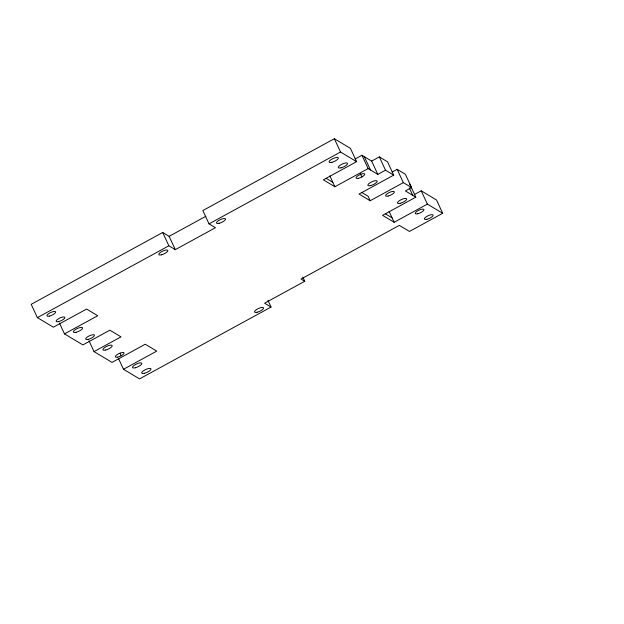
<?xml version="1.0" encoding="UTF-8"?>
<svg xmlns="http://www.w3.org/2000/svg" width="624" height="624" viewBox="0 0 624 624"><rect width="100%" height="100%" fill="white"/><g stroke="black" fill="none" stroke-linecap="round" stroke-linejoin="round"><path stroke-width="0.94" d="M118.474 358.457L123.497 369.268L139.542 378.893L271.042 307.063L264.607 303.202L304.762 281.268L301.057 279.045L399.305 225.381L409.445 231.457L442.689 213.299L427.385 204.118L394.142 222.277L382.574 215.342L415.818 197.184L405.382 190.928L411.544 187.559L403.33 182.637L370.204 200.733L359.065 194.056L393.721 175.126L385.507 170.204L377.824 174.4L368.137 168.589L334.893 186.748L323.357 179.829L356.6 161.671L350.423 148.364L334.347 138.723L202.847 210.553L209.024 223.86L215.452 227.713L175.305 249.647L169.127 236.34L162.7 232.487L31.2 304.317L37.378 317.624L53.36 327.21L86.611 309.052L97.734 315.721L64.49 333.879L59.467 323.068M169.127 236.34L205.865 216.278M37.378 317.624L168.87 245.794L175.305 249.647M209.024 223.86L340.525 152.03L356.6 161.671M355.142 159.011L361.967 155.282L371.654 161.093L377.824 174.4M371.654 161.093L379.337 156.897L387.543 161.819L393.721 175.126M392.059 172.115L397.16 169.33L405.366 174.26L411.544 187.559M89.014 340.79L94.029 351.593L121.001 336.866L109.863 330.182L82.891 344.916L64.49 333.879M414.391 194.54L421.208 190.811L436.511 199.992L442.689 213.299M123.497 369.268L156.741 351.109L145.275 344.23L112.031 362.396L94.029 351.593M361.78 192.488L368.144 196.31L370.204 200.733M326.243 178.363L332.834 182.317M385.476 213.884L392.083 217.854M421.208 190.811L427.385 204.118M409.64 183.877L415.818 197.184M409.258 187.847L412.737 195.335M397.16 169.33L403.33 182.637M379.337 156.897L385.507 170.204M364.299 156.686L370.477 169.993M389.087 211.396L394.142 222.277M361.967 155.282L368.137 168.589M360.36 173.628L361.904 176.951M334.347 138.723L340.525 152.03M329.839 175.867L334.893 186.748M302.835 277.111L304.762 281.268M267.953 300.409L271.042 307.063M162.7 232.487L168.87 245.794M120.019 353.278L121.181 355.774M257.127 312.242A4.961 1.537 -24.9 0 0 263.57 307.921A4.961 1.537 -24.9 0 0 256.425 309.629A4.961 1.537 -24.9 0 0 257.127 312.242M219.11 223.298A4.961 1.537 -24.9 0 0 225.545 218.977A4.961 1.537 -24.9 0 0 218.408 220.685A4.961 1.537 -24.9 0 0 219.11 223.298M161.39 254.826A4.961 1.537 -24.9 0 0 167.833 250.505A4.961 1.537 -24.9 0 0 160.688 252.213A4.961 1.537 -24.9 0 0 161.39 254.826M370.695 185.57A5.093 1.583 -24.9 0 0 377.13 181.116A5.093 1.583 -24.9 0 0 369.673 183.019A5.093 1.583 -24.9 0 0 370.695 185.57M388.144 196.03A4.789 1.49 -24.9 0 0 394.36 191.857A4.789 1.49 -24.9 0 0 387.465 193.502A4.789 1.49 -24.9 0 0 388.144 196.03M341.102 167.817A5.093 1.583 -24.9 0 0 347.537 163.363A5.093 1.583 -24.9 0 0 340.08 165.274A5.093 1.583 -24.9 0 0 341.102 167.817M358.55 178.277A4.789 1.49 -24.9 0 0 364.767 174.112A4.789 1.49 -24.9 0 0 357.872 175.757A4.789 1.49 -24.9 0 0 358.55 178.277M400.288 203.315A5.093 1.583 -24.9 0 0 406.723 198.861A5.093 1.583 -24.9 0 0 399.274 200.764A5.093 1.583 -24.9 0 0 400.288 203.315M417.737 213.775A4.789 1.49 -24.9 0 0 423.953 209.602A4.789 1.49 -24.9 0 0 417.058 211.255A4.789 1.49 -24.9 0 0 417.737 213.775M105.76 350.017A5.093 1.583 -24.9 0 0 112.195 345.563A5.093 1.583 -24.9 0 0 104.738 347.474A5.093 1.583 -24.9 0 0 105.76 350.017M88.226 339.355A4.789 1.49 -24.9 0 0 94.442 335.182A4.789 1.49 -24.9 0 0 87.547 336.827A4.789 1.49 -24.9 0 0 88.226 339.355M135.353 367.77A5.093 1.583 -24.9 0 0 141.788 363.316A5.093 1.583 -24.9 0 0 134.332 365.219A5.093 1.583 -24.9 0 0 135.353 367.77M117.819 357.1A4.789 1.49 -24.9 0 0 124.043 352.927A4.789 1.49 -24.9 0 0 117.148 354.58A4.789 1.49 -24.9 0 0 117.819 357.1M76.159 332.272A5.093 1.583 -24.9 0 0 82.594 327.818A5.093 1.583 -24.9 0 0 75.145 329.722A5.093 1.583 -24.9 0 0 76.159 332.272M58.633 321.602A4.789 1.49 -24.9 0 0 64.849 317.437A4.789 1.49 -24.9 0 0 57.954 319.082A4.789 1.49 -24.9 0 0 58.633 321.602M426.925 219.289A4.789 1.49 -24.9 0 0 433.142 215.116A4.789 1.49 -24.9 0 0 426.247 216.762A4.789 1.49 -24.9 0 0 426.925 219.289M331.913 162.31A5.093 1.583 -24.9 0 0 338.348 157.856A5.093 1.583 -24.9 0 0 330.892 159.76A5.093 1.583 -24.9 0 0 331.913 162.31M144.542 373.277A5.093 1.583 -24.9 0 0 150.977 368.823A5.093 1.583 -24.9 0 0 143.52 370.726A5.093 1.583 -24.9 0 0 144.542 373.277M49.444 316.095A4.789 1.49 -24.9 0 0 55.661 311.922A4.789 1.49 -24.9 0 0 48.766 313.576A4.789 1.49 -24.9 0 0 49.444 316.095"/></g></svg>
